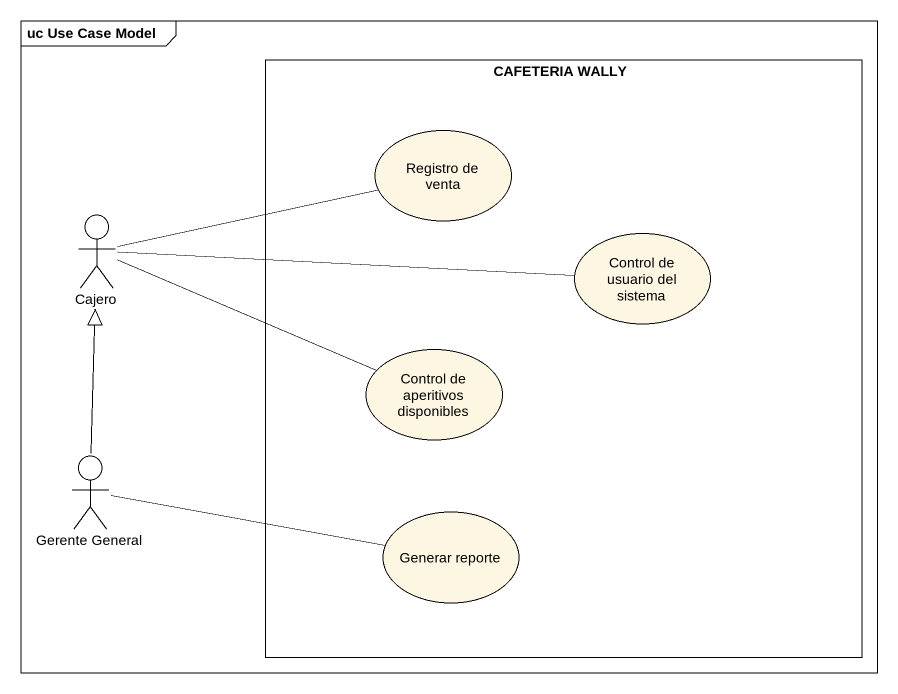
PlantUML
@startuml
mainframe uc Use Case Model
rectangle "CAFETERIA WALLY" as CAFETERIA_WALLY {
  usecase "Registro de venta" as Registro_de_venta
  usecase "Control de usuario del sistema" as Control_de_usuario_del
  usecase "Control de aperitivos disponibles" as Control_de_aperitivos
  usecase "Generar reporte" as Generar_reporte
}
actor Cajero
actor "Gerente General" as Gerente_General
Cajero -right- Registro_de_venta
Cajero -right- Control_de_usuario_del
Cajero -right- Control_de_aperitivos
Gerente_General -up-|> Cajero
Gerente_General -right- Generar_reporte
@enduml
